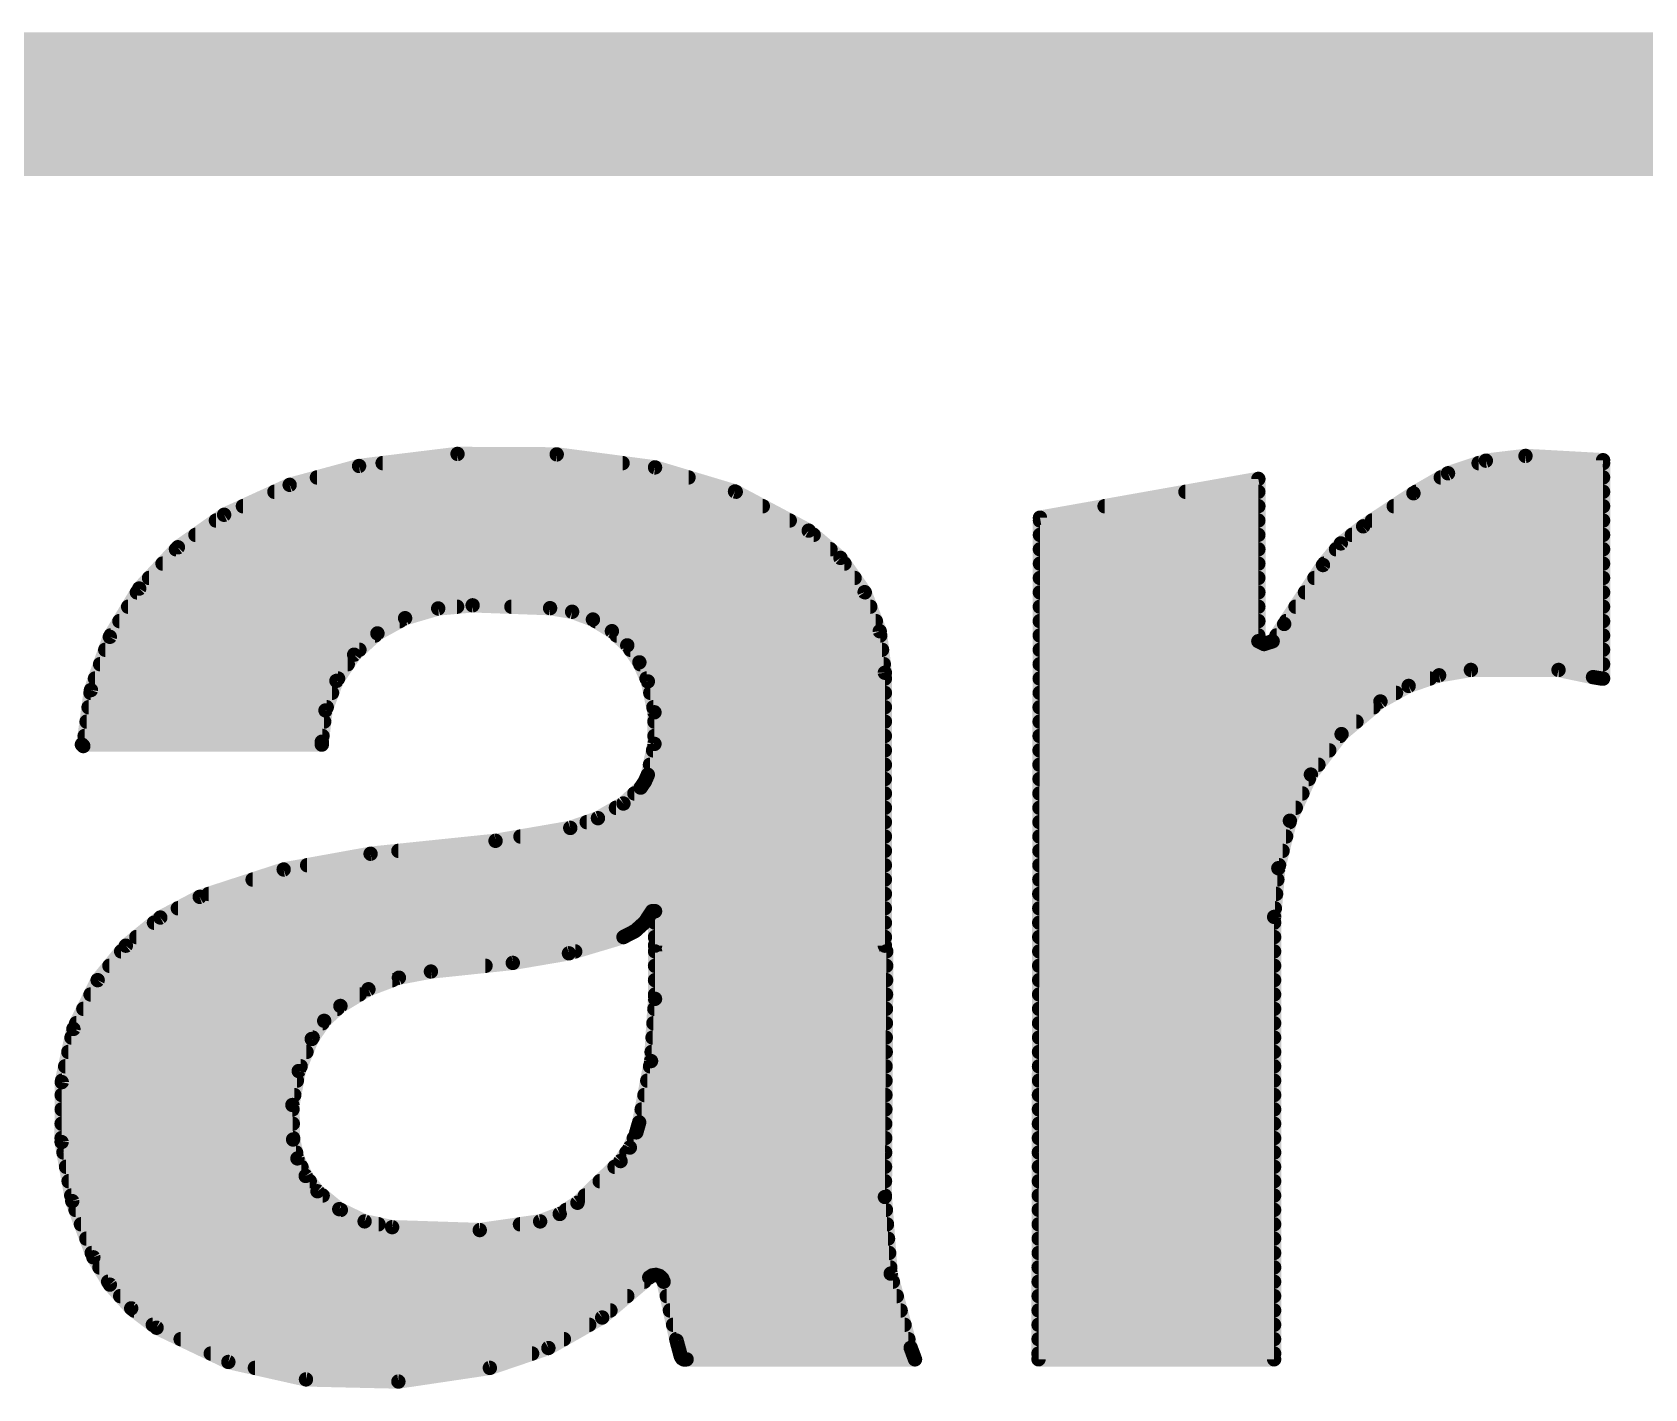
# Model space of a CAD drawing. Extents: x -28 to 79, y -1 to 63.
# Drawn here: x 28.233 to 31.085, y 24.398 to 26.797 of the extents above; entities that cross this region are included whole.
import ezdxf

# ---------------------------------------------------------------- set-up
doc = ezdxf.new("R2010")
doc.units = 0
doc.layers.add('16', color=132, linetype='CONTINUOUS')
doc.layers.add('21', color=41, linetype='CONTINUOUS')

msp = doc.modelspace()

# ---------------------------------------------------------------- linework, layer by layer
at = {"layer": '16', "const_width": 0.254}
msp.add_lwpolyline([(20.32, 26.67), (39.37, 26.67)], dxfattribs=at)
at = {"layer": '21', "const_width": 0.0254}
for points in [[(28.9853, 26.0512), (28.8112, 26.0299)], [(29.1606, 26.0504), (28.9853, 26.0512)], [(29.3345, 26.0274), (29.1606, 26.0504)], [(28.8112, 26.0299), (28.6883, 25.9965)], [(28.8528, 26.035), (29.277, 26.035)], [(29.4759, 25.9849), (29.3345, 26.0274)], [(30.7367, 26.017), (30.8036, 26.0393)], [(30.7908, 26.035), (31.0109, 26.035)], [(30.8036, 26.0393), (30.8737, 26.0477)], [(30.8737, 26.0477), (31.0109, 26.0401)], [(31.0109, 26.0401), (31.0109, 25.654)], [(28.6883, 25.9965), (28.5725, 25.9436)], [(28.7366, 26.0096), (29.3937, 26.0096)], [(30.0152, 25.9385), (30.4013, 26.0071)], [(30.4013, 26.0071), (30.4013, 25.72)], [(30.6756, 25.9817), (30.7367, 26.017)], [(30.7239, 26.0096), (31.0109, 26.0096)], [(28.6614, 25.9842), (29.4772, 25.9842)], [(29.6062, 25.9156), (29.4759, 25.9849)], [(30.2724, 25.9842), (30.4013, 25.9842)], [(30.5867, 25.9232), (30.6756, 25.9817)], [(30.6799, 25.9842), (31.0109, 25.9842)], [(28.5725, 25.9436), (28.4907, 25.8861)], [(28.6058, 25.9588), (29.525, 25.9588)], [(30.0126, 24.45), (30.0152, 25.9385)], [(30.1295, 25.9588), (30.4013, 25.9588)], [(30.6408, 25.9588), (31.0109, 25.9588)], [(28.5218, 25.908), (29.615, 25.908)], [(28.558, 25.9334), (29.5727, 25.9334)], [(29.6624, 25.8673), (29.6062, 25.9156)], [(30.0151, 25.908), (30.4013, 25.908)], [(30.0152, 25.9334), (30.4013, 25.9334)], [(30.5472, 25.893), (30.5867, 25.9232)], [(30.5668, 25.908), (31.0109, 25.908)], [(30.6022, 25.9334), (31.0109, 25.9334)], [(28.4907, 25.8861), (28.4224, 25.8132)], [(28.4874, 25.8826), (29.6446, 25.8826)], [(30.0151, 25.8826), (30.4013, 25.8826)], [(30.5156, 25.8547), (30.5472, 25.893)], [(30.5387, 25.8826), (31.0109, 25.8826)], [(28.4636, 25.8572), (29.6695, 25.8572)], [(29.7051, 25.8068), (29.6624, 25.8673)], [(30.0151, 25.8572), (30.4013, 25.8572)], [(30.447, 25.7505), (30.5156, 25.8547)], [(30.5177, 25.8572), (31.0109, 25.8572)], [(28.4398, 25.8318), (29.6874, 25.8318)], [(30.015, 25.8318), (30.4013, 25.8318)], [(30.5005, 25.8318), (31.0109, 25.8318)], [(28.4224, 25.8132), (28.3704, 25.7278)], [(28.4183, 25.8064), (29.7053, 25.8064)], [(29.7318, 25.7377), (29.7051, 25.8068)], [(30.015, 25.8064), (30.4013, 25.8064)], [(30.4838, 25.8064), (31.0109, 25.8064)], [(28.4028, 25.781), (28.9845, 25.781)], [(28.8925, 25.7607), (28.9511, 25.778)], [(28.9511, 25.778), (29.0119, 25.7835)], [(29.0119, 25.7835), (29.149, 25.7785)], [(29.0805, 25.781), (29.7151, 25.781)], [(29.149, 25.7785), (29.1878, 25.7721)], [(29.1878, 25.7721), (29.2247, 25.7584)], [(30.0149, 25.781), (30.4013, 25.781)], [(30.4671, 25.781), (31.0109, 25.781)], [(28.3874, 25.7556), (28.8832, 25.7556)], [(28.8436, 25.7338), (28.8925, 25.7607)], [(29.2247, 25.7584), (29.2583, 25.7378)], [(29.2292, 25.7556), (29.7249, 25.7556)], [(29.2583, 25.7378), (29.2854, 25.7127)], [(29.7409, 25.6642), (29.7318, 25.7377)], [(30.0149, 25.7556), (30.4013, 25.7556)], [(30.4267, 25.72), (30.447, 25.7505)], [(30.4504, 25.7556), (31.0109, 25.7556)], [(28.3704, 25.7278), (28.337, 25.6336)], [(28.3719, 25.7302), (28.8396, 25.7302)], [(28.8024, 25.6962), (28.8436, 25.7338)], [(29.2665, 25.7302), (29.7327, 25.7302)], [(29.2854, 25.7127), (29.3068, 25.6827)], [(30.0148, 25.7302), (30.4013, 25.7302)], [(30.4013, 25.72), (30.4114, 25.715)], [(30.4114, 25.715), (30.4267, 25.72)], [(30.4335, 25.7302), (31.0109, 25.7302)], [(28.3533, 25.6794), (28.7911, 25.6794)], [(28.3623, 25.7048), (28.8118, 25.7048)], [(28.7712, 25.6499), (28.8024, 25.6962)], [(29.291, 25.7048), (29.7359, 25.7048)], [(29.3068, 25.6827), (29.3218, 25.6489)], [(29.3083, 25.6794), (29.739, 25.6794)], [(30.0147, 25.6794), (31.0109, 25.6794)], [(30.0148, 25.7048), (31.0109, 25.7048)], [(28.3442, 25.654), (28.774, 25.654)], [(28.7518, 25.5976), (28.7712, 25.6499)], [(29.3195, 25.654), (29.7409, 25.654)], [(29.7409, 25.1816), (29.7409, 25.6642)], [(30.0147, 25.654), (30.7047, 25.654)], [(30.721, 25.6597), (30.6671, 25.6409)], [(30.7772, 25.6692), (30.721, 25.6597)], [(30.9321, 25.6692), (30.7772, 25.6692)], [(30.9931, 25.6565), (30.9321, 25.6692)], [(31.0083, 25.654), (30.9931, 25.6565)], [(31.0109, 25.654), (31.0083, 25.654)], [(31.0083, 25.654), (31.0109, 25.654)], [(28.337, 25.6336), (28.3235, 25.5346)], [(28.3363, 25.6286), (28.7633, 25.6286)], [(29.3218, 25.6489), (29.3335, 25.5943)], [(29.3261, 25.6286), (29.7409, 25.6286)], [(30.0147, 25.6286), (30.6448, 25.6286)], [(30.6671, 25.6409), (30.6172, 25.6134)], [(28.3329, 25.6032), (28.7539, 25.6032)], [(28.7452, 25.5422), (28.7518, 25.5976)], [(29.3316, 25.6032), (29.7409, 25.6032)], [(29.3335, 25.5943), (29.3335, 25.5384)], [(30.0146, 25.6032), (30.6051, 25.6032)], [(30.6172, 25.6134), (30.5485, 25.5557)], [(28.3294, 25.5778), (28.7494, 25.5778)], [(29.3335, 25.5778), (29.7409, 25.5778)], [(30.0146, 25.5778), (30.5748, 25.5778)], [(28.321, 25.5372), (28.7452, 25.5372)], [(28.3235, 25.5346), (28.321, 25.5372)], [(28.3259, 25.5524), (28.7464, 25.5524)], [(28.7452, 25.5372), (28.7452, 25.5422)], [(29.3335, 25.5384), (29.3218, 25.4838)], [(29.3335, 25.5524), (29.7409, 25.5524)], [(30.0145, 25.5524), (30.546, 25.5524)], [(30.5485, 25.5557), (30.4942, 25.4842)], [(29.331, 25.527), (29.7409, 25.527)], [(30.0145, 25.527), (30.5267, 25.527)], [(29.3218, 25.4838), (29.3165, 25.4718)], [(29.3256, 25.5016), (29.7409, 25.5016)], [(30.0144, 25.5016), (30.5075, 25.5016)], [(30.4942, 25.4842), (30.4571, 25.4025)], [(29.3091, 25.461), (29.2786, 25.433)], [(29.298, 25.4508), (29.7409, 25.4508)], [(29.3165, 25.4718), (29.3091, 25.461)], [(29.3185, 25.4762), (29.7409, 25.4762)], [(30.0143, 25.4508), (30.4791, 25.4508)], [(30.0144, 25.4762), (30.4906, 25.4762)], [(29.2786, 25.433), (29.2336, 25.4071)], [(29.2654, 25.4254), (29.7409, 25.4254)], [(30.0143, 25.4254), (30.4675, 25.4254)], [(29.2336, 25.4071), (29.1846, 25.3898)], [(29.2136, 25.4), (29.7409, 25.4)], [(30.0143, 25.4), (30.4565, 25.4)], [(30.4571, 25.4025), (30.4366, 25.3185)], [(29.0525, 25.367), (28.8315, 25.3441)], [(29.1846, 25.3898), (29.0525, 25.367)], [(29.0965, 25.3746), (29.7409, 25.3746)], [(30.0142, 25.3746), (30.4503, 25.3746)], [(28.8315, 25.3441), (28.6778, 25.3163)], [(28.8807, 25.3492), (29.7409, 25.3492)], [(30.0142, 25.3492), (30.4441, 25.3492)], [(28.6778, 25.3163), (28.5293, 25.2679)], [(28.7193, 25.3238), (29.7409, 25.3238)], [(30.0141, 25.3238), (30.4379, 25.3238)], [(30.4366, 25.3185), (30.4292, 25.2324)], [(28.6229, 25.2984), (29.7409, 25.2984)], [(30.0141, 25.2984), (30.4349, 25.2984)], [(28.5293, 25.2679), (28.4596, 25.2313)], [(28.545, 25.273), (29.7409, 25.273)], [(30.014, 25.273), (30.4327, 25.273)], [(28.4596, 25.2313), (28.3987, 25.1815)], [(28.4485, 25.2222), (29.3156, 25.2222)], [(28.4907, 25.2476), (29.7409, 25.2476)], [(29.2993, 25.2075), (29.3166, 25.2231)], [(29.3166, 25.2231), (29.3294, 25.2425)], [(29.3294, 25.2425), (29.3345, 25.2425)], [(29.3345, 25.2425), (29.3345, 25.1816)], [(29.3345, 25.2222), (29.7409, 25.2222)], [(30.0139, 25.2222), (30.4292, 25.2222)], [(30.014, 25.2476), (30.4305, 25.2476)], [(30.4292, 25.2324), (30.4292, 24.45)], [(28.4174, 25.1968), (29.2786, 25.1968)], [(29.1822, 25.168), (29.2786, 25.1968)], [(29.2786, 25.1968), (29.2993, 25.2075)], [(29.3345, 25.1968), (29.7409, 25.1968)], [(30.0139, 25.1968), (30.4292, 25.1968)], [(28.3987, 25.1815), (28.3489, 25.1206)], [(28.3904, 25.1714), (29.1934, 25.1714)], [(29.083, 25.1511), (29.1822, 25.168)], [(29.3345, 25.1816), (29.7409, 25.1816)], [(29.7434, 25.1714), (29.3345, 25.1714)], [(29.3345, 25.1714), (29.3345, 25.0876)], [(29.7409, 24.7371), (29.7434, 25.1714)], [(30.0139, 25.1714), (30.4292, 25.1714)], [(28.3697, 25.146), (29.0347, 25.146)], [(28.9382, 25.1358), (29.083, 25.1511)], [(29.3345, 25.146), (29.7433, 25.146)], [(30.0138, 25.146), (30.4292, 25.146)], [(28.3489, 25.1206), (28.306, 25.0344)], [(28.3489, 25.1206), (28.8701, 25.1206)], [(28.8277, 25.1045), (28.8816, 25.125)], [(28.8816, 25.125), (28.9382, 25.1358)], [(29.3345, 25.1206), (29.7431, 25.1206)], [(30.0138, 25.1206), (30.4292, 25.1206)], [(28.3363, 25.0952), (28.8122, 25.0952)], [(28.7782, 25.0749), (28.8277, 25.1045)], [(29.3345, 25.0876), (29.3275, 24.9775)], [(29.3345, 25.0952), (29.743, 25.0952)], [(30.0137, 25.0952), (30.4292, 25.0952)], [(28.3236, 25.0698), (28.7726, 25.0698)], [(28.7494, 25.0486), (28.7782, 25.0749)], [(29.3334, 25.0698), (29.7428, 25.0698)], [(30.0137, 25.0698), (30.4292, 25.0698)], [(28.306, 25.0344), (28.2854, 24.9403)], [(28.311, 25.0444), (28.7465, 25.0444)], [(28.7274, 25.0165), (28.7494, 25.0486)], [(29.3317, 25.0444), (29.7427, 25.0444)], [(30.0136, 25.0444), (30.4292, 25.0444)], [(28.3026, 25.019), (28.7291, 25.019)], [(28.7044, 24.9599), (28.7274, 25.0165)], [(29.3301, 25.019), (29.7425, 25.019)], [(30.0136, 25.019), (30.4292, 25.019)], [(28.2915, 24.9682), (28.7078, 24.9682)], [(28.2971, 24.9936), (28.7181, 24.9936)], [(29.3275, 24.9775), (29.3065, 24.8691)], [(29.3257, 24.9682), (29.7422, 24.9682)], [(29.3285, 24.9936), (29.7424, 24.9936)], [(30.0135, 24.9936), (30.4292, 24.9936)], [(30.0135, 24.9682), (30.4292, 24.9682)], [(28.2854, 24.9403), (28.2852, 24.8342)], [(28.2859, 24.9428), (28.7012, 24.9428)], [(28.6933, 24.8998), (28.7044, 24.9599)], [(29.3208, 24.9428), (29.7421, 24.9428)], [(30.0135, 24.9428), (30.4292, 24.9428)], [(28.2853, 24.9174), (28.6965, 24.9174)], [(29.3158, 24.9174), (29.7419, 24.9174)], [(30.0134, 24.9174), (30.4292, 24.9174)], [(28.2853, 24.892), (28.6934, 24.892)], [(28.6944, 24.8387), (28.6933, 24.8998)], [(29.3109, 24.892), (29.7418, 24.892)], [(30.0134, 24.892), (30.4292, 24.892)], [(28.2852, 24.8666), (28.6939, 24.8666)], [(29.3014, 24.8514), (29.2899, 24.8246)], [(29.3065, 24.8691), (29.3014, 24.8514)], [(29.3058, 24.8666), (29.7416, 24.8666)], [(30.0133, 24.8666), (30.4292, 24.8666)], [(28.2852, 24.8412), (28.6944, 24.8412)], [(28.2852, 24.8342), (28.304, 24.7297)], [(28.7021, 24.8053), (28.6944, 24.8387)], [(29.2899, 24.8246), (29.2735, 24.8006)], [(29.297, 24.8412), (29.7415, 24.8412)], [(30.0133, 24.8412), (30.4292, 24.8412)], [(28.2885, 24.8158), (28.6997, 24.8158)], [(28.7167, 24.7744), (28.7021, 24.8053)], [(29.2735, 24.8006), (29.1973, 24.7269)], [(29.2839, 24.8158), (29.7414, 24.8158)], [(30.0132, 24.8158), (30.4292, 24.8158)], [(28.293, 24.7904), (28.7092, 24.7904)], [(28.7376, 24.7472), (28.7167, 24.7744)], [(29.263, 24.7904), (29.7412, 24.7904)], [(30.0132, 24.7904), (30.4292, 24.7904)], [(28.2976, 24.765), (28.7239, 24.765)], [(28.3022, 24.7396), (28.7468, 24.7396)], [(28.776, 24.7156), (28.7376, 24.7472)], [(29.2104, 24.7396), (29.7409, 24.7396)], [(29.2367, 24.765), (29.7411, 24.765)], [(30.0131, 24.7396), (30.4292, 24.7396)], [(30.0132, 24.765), (30.4292, 24.765)], [(28.304, 24.7297), (28.3413, 24.6304)], [(28.3098, 24.7142), (28.7789, 24.7142)], [(28.8209, 24.694), (28.776, 24.7156)], [(29.1973, 24.7269), (29.166, 24.7071)], [(29.1772, 24.7142), (29.7427, 24.7142)], [(29.7512, 24.6016), (29.7409, 24.7371)], [(30.0131, 24.7142), (30.4292, 24.7142)], [(28.3194, 24.6888), (28.8455, 24.6888)], [(28.8696, 24.6837), (28.8209, 24.694)], [(29.0246, 24.6786), (28.8696, 24.6837)], [(29.1313, 24.6939), (29.0246, 24.6786)], [(29.0957, 24.6888), (29.7446, 24.6888)], [(29.166, 24.7071), (29.1313, 24.6939)], [(30.013, 24.6888), (30.4292, 24.6888)], [(28.3289, 24.6634), (29.7465, 24.6634)], [(30.013, 24.6634), (30.4292, 24.6634)], [(28.3384, 24.638), (29.7485, 24.638)], [(28.3413, 24.6304), (28.3705, 24.5821)], [(30.0129, 24.638), (30.4292, 24.638)], [(28.3521, 24.6126), (29.7504, 24.6126)], [(29.241, 24.524), (29.3243, 24.5948)], [(29.3243, 24.5948), (29.3297, 24.5984)], [(29.3297, 24.5984), (29.3361, 24.5993)], [(29.3361, 24.5993), (29.3423, 24.5974)], [(29.3423, 24.5974), (29.3471, 24.5931)], [(29.7866, 24.4704), (29.7512, 24.6016)], [(30.0129, 24.6126), (30.4292, 24.6126)], [(28.3674, 24.5872), (29.3154, 24.5872)], [(28.3705, 24.5821), (28.4082, 24.5401)], [(29.3471, 24.5931), (29.3497, 24.5872)], [(29.3497, 24.5872), (29.3726, 24.4831)], [(29.3497, 24.5872), (29.7551, 24.5872)], [(30.0128, 24.5872), (30.4292, 24.5872)], [(28.3887, 24.5618), (29.2855, 24.5618)], [(28.4082, 24.5401), (28.4531, 24.5059)], [(29.3553, 24.5618), (29.762, 24.5618)], [(30.0128, 24.5618), (30.4292, 24.5618)], [(28.4131, 24.5364), (29.2556, 24.5364)], [(28.4464, 24.511), (29.2181, 24.511)], [(29.1459, 24.47), (29.241, 24.524)], [(29.3609, 24.5364), (29.7688, 24.5364)], [(29.3665, 24.511), (29.7757, 24.511)], [(30.0127, 24.511), (30.4292, 24.511)], [(30.0128, 24.5364), (30.4292, 24.5364)], [(28.4531, 24.5059), (28.58, 24.4453)], [(28.4956, 24.4856), (29.1734, 24.4856)], [(29.3721, 24.4856), (29.7825, 24.4856)], [(29.3726, 24.4831), (29.3802, 24.4551)], [(30.0127, 24.4856), (30.4292, 24.4856)], [(28.5489, 24.4602), (29.1171, 24.4602)], [(29.0424, 24.4348), (29.1459, 24.47)], [(29.3788, 24.4602), (29.7904, 24.4602)], [(29.3802, 24.4551), (29.3824, 24.4515)], [(29.7942, 24.45), (29.7866, 24.4704)], [(30.0126, 24.4602), (30.4292, 24.4602)], [(28.58, 24.4453), (28.7172, 24.4145)], [(28.6269, 24.4348), (29.0424, 24.4348)], [(28.8807, 24.4107), (29.0424, 24.4348)], [(29.3824, 24.4515), (29.3861, 24.4497)], [(29.3861, 24.4497), (29.3903, 24.45)], [(29.3903, 24.45), (29.7942, 24.45)], [(30.4292, 24.45), (30.0126, 24.45)], [(28.7172, 24.4145), (28.8807, 24.4107)]]:
    msp.add_lwpolyline(points, dxfattribs=at)
at = {"layer": '21', "const_width": 0.0127}
for points in [[(28.9853, 26.0576, 1), (28.9852, 26.0449)], [(28.986, 26.0449, 1), (28.9845, 26.0575)], [(29.1615, 26.0567, 1), (29.1598, 26.0441)], [(29.1606, 26.044, 1), (29.1607, 26.0567)], [(28.8104, 26.0362, 1), (28.812, 26.0236)], [(28.8129, 26.0238, 1), (28.8095, 26.036)], [(28.8528, 26.0414, 1), (28.8528, 26.0286)], [(29.277, 26.0286, 1), (29.277, 26.0414)], [(29.3363, 26.0335, 1), (29.3327, 26.0213)], [(29.3337, 26.0211, 1), (29.3353, 26.0337)], [(30.7908, 26.0414, 1), (30.7908, 26.0286)], [(30.8029, 26.0456, 1), (30.8044, 26.033)], [(30.8057, 26.0333, 1), (30.8016, 26.0453)], [(30.8741, 26.054, 1), (30.8733, 26.0414)], [(30.8745, 26.0414, 1), (30.8729, 26.054)], [(31.0173, 26.0401, 1), (31.0046, 26.0401)], [(31.0105, 26.0338, 1), (31.0113, 26.0464)], [(31.0109, 26.0286, 1), (31.0109, 26.0414)], [(28.6867, 26.0026, 1), (28.69, 25.9904)], [(28.691, 25.9907, 1), (28.6857, 26.0023)], [(28.7366, 26.016, 1), (28.7366, 26.0033)], [(29.3937, 26.0033, 1), (29.3937, 26.016)], [(30.4077, 26.0071, 1), (30.395, 26.0071)], [(30.4024, 26.0008, 1), (30.4002, 26.0134)], [(30.7239, 26.016, 1), (30.7239, 26.0033)], [(30.7347, 26.023, 1), (30.7387, 26.011)], [(30.7399, 26.0115, 1), (30.7335, 26.0225)], [(31.0109, 26.0033, 1), (31.0109, 26.016)], [(28.6614, 25.9906, 1), (28.6614, 25.9779)], [(29.4789, 25.9905, 1), (29.4729, 25.9793)], [(29.474, 25.9788, 1), (29.4777, 25.991)], [(29.4772, 25.9779, 1), (29.4772, 25.9906)], [(30.2724, 25.9906, 1), (30.2724, 25.9779)], [(30.4013, 25.9779, 1), (30.4013, 25.9906)], [(30.6724, 25.9872, 1), (30.6788, 25.9762)], [(30.6791, 25.9764, 1), (30.6721, 25.987)], [(30.6799, 25.9906, 1), (30.6799, 25.9779)], [(31.0109, 25.9779, 1), (31.0109, 25.9906)], [(28.5699, 25.9494, 1), (28.5751, 25.9378)], [(28.5762, 25.9384, 1), (28.5688, 25.9488)], [(28.6058, 25.9652, 1), (28.6058, 25.9524)], [(29.525, 25.9524, 1), (29.525, 25.9652)], [(30.0215, 25.9385, 1), (30.0089, 25.9385)], [(30.0141, 25.9448, 1), (30.0163, 25.9322)], [(30.1295, 25.9652, 1), (30.1295, 25.9524)], [(30.4013, 25.9524, 1), (30.4013, 25.9652)], [(30.6408, 25.9652, 1), (30.6408, 25.9524)], [(31.0109, 25.9524, 1), (31.0109, 25.9652)], [(28.5218, 25.9144, 1), (28.5218, 25.9017)], [(28.558, 25.9398, 1), (28.558, 25.9271)], [(29.5727, 25.9271, 1), (29.5727, 25.9398)], [(29.6103, 25.9204, 1), (29.6021, 25.9108)], [(29.6032, 25.91, 1), (29.6092, 25.9212)], [(29.615, 25.9017, 1), (29.615, 25.9144)], [(30.0151, 25.9144, 1), (30.0151, 25.9017)], [(30.0152, 25.9398, 1), (30.0152, 25.9271)], [(30.4013, 25.9271, 1), (30.4013, 25.9398)], [(30.4013, 25.9017, 1), (30.4013, 25.9144)], [(30.5668, 25.9144, 1), (30.5668, 25.9017)], [(30.5832, 25.9285, 1), (30.5902, 25.9179)], [(30.5906, 25.9182, 1), (30.5828, 25.9282)], [(30.6022, 25.9398, 1), (30.6022, 25.9271)], [(31.0109, 25.9271, 1), (31.0109, 25.9398)], [(31.0109, 25.9017, 1), (31.0109, 25.9144)], [(28.4874, 25.889, 1), (28.4874, 25.8762)], [(28.4871, 25.8913, 1), (28.4944, 25.8809)], [(28.4954, 25.8818, 1), (28.4861, 25.8905)], [(29.6446, 25.8762, 1), (29.6446, 25.889)], [(30.0151, 25.889, 1), (30.0151, 25.8762)], [(30.4013, 25.8762, 1), (30.4013, 25.889)], [(30.5387, 25.889, 1), (30.5387, 25.8762)], [(30.5434, 25.898, 1), (30.5511, 25.888)], [(30.5521, 25.889, 1), (30.5424, 25.897)], [(31.0109, 25.8762, 1), (31.0109, 25.889)], [(28.4636, 25.8636, 1), (28.4636, 25.8509)], [(29.6676, 25.871, 1), (29.6572, 25.8636)], [(29.6582, 25.8625, 1), (29.6665, 25.8721)], [(29.6695, 25.8509, 1), (29.6695, 25.8636)], [(30.0151, 25.8636, 1), (30.0151, 25.8509)], [(30.4013, 25.8509, 1), (30.4013, 25.8636)], [(30.5107, 25.8587, 1), (30.5205, 25.8507)], [(30.5209, 25.8512, 1), (30.5103, 25.8582)], [(30.5177, 25.8636, 1), (30.5177, 25.8509)], [(31.0109, 25.8509, 1), (31.0109, 25.8636)], [(28.4398, 25.8382, 1), (28.4398, 25.8255)], [(29.6874, 25.8255, 1), (29.6874, 25.8382)], [(30.015, 25.8382, 1), (30.015, 25.8255)], [(30.4013, 25.8255, 1), (30.4013, 25.8382)], [(30.5005, 25.8382, 1), (30.5005, 25.8255)], [(31.0109, 25.8255, 1), (31.0109, 25.8382)], [(28.4183, 25.8128, 1), (28.4183, 25.8)], [(28.4178, 25.8175, 1), (28.427, 25.8088)], [(28.4278, 25.8099, 1), (28.417, 25.8165)], [(29.711, 25.8091, 1), (29.6992, 25.8045)], [(29.6999, 25.8031, 1), (29.7103, 25.8105)], [(29.7053, 25.8, 1), (29.7053, 25.8128)], [(30.015, 25.8128, 1), (30.015, 25.8)], [(30.4013, 25.8, 1), (30.4013, 25.8128)], [(30.4838, 25.8128, 1), (30.4838, 25.8)], [(31.0109, 25.8, 1), (31.0109, 25.8128)], [(28.4028, 25.7874, 1), (28.4028, 25.7747)], [(28.9505, 25.7843, 1), (28.9517, 25.7716)], [(28.9529, 25.7719, 1), (28.9493, 25.784)], [(28.9845, 25.7747, 1), (28.9845, 25.7874)], [(29.0121, 25.7898, 1), (29.0117, 25.7772)], [(29.0125, 25.7772, 1), (29.0113, 25.7898)], [(29.0805, 25.7874, 1), (29.0805, 25.7747)], [(29.15, 25.7848, 1), (29.148, 25.7722)], [(29.1488, 25.7722, 1), (29.1492, 25.7848)], [(29.1901, 25.778, 1), (29.1856, 25.7661)], [(29.1868, 25.7658, 1), (29.1889, 25.7784)], [(29.7151, 25.7747, 1), (29.7151, 25.7874)], [(30.0149, 25.7874, 1), (30.0149, 25.7747)], [(30.4013, 25.7747, 1), (30.4013, 25.7874)], [(30.4671, 25.7874, 1), (30.4671, 25.7747)], [(31.0109, 25.7747, 1), (31.0109, 25.7874)], [(28.3874, 25.762, 1), (28.3874, 25.7492)], [(28.8832, 25.7492, 1), (28.8832, 25.762)], [(28.8907, 25.7668, 1), (28.8943, 25.7546)], [(28.8956, 25.7551, 1), (28.8894, 25.7663)], [(29.228, 25.7638, 1), (29.2214, 25.7529)], [(29.2225, 25.7524, 1), (29.2269, 25.7643)], [(29.2292, 25.762, 1), (29.2292, 25.7492)], [(29.2626, 25.7425, 1), (29.254, 25.7331)], [(29.255, 25.7324, 1), (29.2616, 25.7432)], [(29.7249, 25.7492, 1), (29.7249, 25.762)], [(29.7381, 25.7385, 1), (29.7255, 25.7369)], [(30.0149, 25.762, 1), (30.0149, 25.7492)], [(30.4013, 25.7492, 1), (30.4013, 25.762)], [(30.4417, 25.754, 1), (30.4523, 25.747)], [(30.4523, 25.747, 1), (30.4417, 25.754)], [(30.4504, 25.762, 1), (30.4504, 25.7492)], [(31.0109, 25.7492, 1), (31.0109, 25.762)], [(28.365, 25.7311, 1), (28.3759, 25.7245)], [(28.3764, 25.7257, 1), (28.3645, 25.7299)], [(28.3719, 25.7366, 1), (28.3719, 25.7238)], [(28.8405, 25.7394, 1), (28.8467, 25.7283)], [(28.8479, 25.7291, 1), (28.8393, 25.7385)], [(28.8396, 25.7238, 1), (28.8396, 25.7366)], [(29.2665, 25.7366, 1), (29.2665, 25.7238)], [(29.2905, 25.7164, 1), (29.2802, 25.709)], [(29.2811, 25.708, 1), (29.2897, 25.7174)], [(29.7259, 25.7354, 1), (29.7377, 25.74)], [(29.7327, 25.7238, 1), (29.7327, 25.7366)], [(30.0148, 25.7366, 1), (30.0148, 25.7238)], [(30.4041, 25.7257, 1), (30.3985, 25.7143)], [(30.395, 25.72, 1), (30.4077, 25.72)], [(30.4013, 25.7238, 1), (30.4013, 25.7366)], [(30.4094, 25.721, 1), (30.4134, 25.709)], [(30.4086, 25.7093, 1), (30.4142, 25.7207)], [(30.4214, 25.7235, 1), (30.432, 25.7165)], [(30.4287, 25.714, 1), (30.4247, 25.726)], [(30.4335, 25.7366, 1), (30.4335, 25.7238)], [(31.0109, 25.7238, 1), (31.0109, 25.7366)], [(28.3533, 25.6858, 1), (28.3533, 25.673)], [(28.3623, 25.7112, 1), (28.3623, 25.6985)], [(28.7911, 25.673, 1), (28.7911, 25.6858)], [(28.7981, 25.7009, 1), (28.8067, 25.6915)], [(28.8077, 25.6926, 1), (28.7971, 25.6997)], [(28.8118, 25.6985, 1), (28.8118, 25.7112)], [(29.291, 25.7112, 1), (29.291, 25.6985)], [(29.3126, 25.6852, 1), (29.301, 25.6801)], [(29.3017, 25.679, 1), (29.312, 25.6863)], [(29.3083, 25.6858, 1), (29.3083, 25.673)], [(29.7359, 25.6985, 1), (29.7359, 25.7112)], [(29.739, 25.673, 1), (29.739, 25.6858)], [(30.0147, 25.6858, 1), (30.0147, 25.673)], [(30.0148, 25.7112, 1), (30.0148, 25.6985)], [(31.0109, 25.6985, 1), (31.0109, 25.7112)], [(31.0109, 25.673, 1), (31.0109, 25.6858)], [(28.3442, 25.6604, 1), (28.3442, 25.6476)], [(28.7772, 25.6477, 1), (28.7653, 25.6521)], [(28.774, 25.6476, 1), (28.774, 25.6604)], [(29.3195, 25.6604, 1), (29.3195, 25.6476)], [(29.7473, 25.6642, 1), (29.7345, 25.6642)], [(29.7346, 25.6634, 1), (29.7472, 25.665)], [(29.7409, 25.6476, 1), (29.7409, 25.6604)], [(30.0147, 25.6604, 1), (30.0147, 25.6476)], [(30.7047, 25.6476, 1), (30.7047, 25.6604)], [(30.7199, 25.6659, 1), (30.722, 25.6534)], [(30.7231, 25.6537, 1), (30.7189, 25.6657)], [(30.7772, 25.6756, 1), (30.7772, 25.6628)], [(30.7783, 25.6629, 1), (30.7761, 25.6755)], [(30.9334, 25.6754, 1), (30.9308, 25.663)], [(30.9321, 25.6628, 1), (30.9321, 25.6756)], [(30.9941, 25.6628, 1), (30.9921, 25.6502)], [(30.9918, 25.6503, 1), (30.9944, 25.6627)], [(31.0083, 25.6604, 1), (31.0083, 25.6476)], [(31.0083, 25.6604, 1), (31.0083, 25.6476)], [(31.0073, 25.6477, 1), (31.0093, 25.6603)], [(31.0109, 25.6476, 1), (31.0109, 25.6604)], [(31.0109, 25.6476, 1), (31.0109, 25.6604)], [(28.3363, 25.635, 1), (28.3363, 25.6223)], [(28.3433, 25.6328, 1), (28.3307, 25.6345)], [(28.331, 25.6358, 1), (28.343, 25.6315)], [(28.7633, 25.6223, 1), (28.7633, 25.635)], [(28.7659, 25.6535, 1), (28.7765, 25.6464)], [(29.328, 25.6502, 1), (29.3156, 25.6476)], [(29.316, 25.6463, 1), (29.3276, 25.6515)], [(29.3261, 25.635, 1), (29.3261, 25.6223)], [(29.7409, 25.6223, 1), (29.7409, 25.635)], [(30.0147, 25.635, 1), (30.0147, 25.6223)], [(30.6448, 25.6223, 1), (30.6448, 25.635)], [(30.665, 25.6469, 1), (30.6692, 25.6349)], [(30.6702, 25.6354, 1), (30.6641, 25.6465)], [(31.0046, 25.654, 1), (31.0173, 25.654)], [(28.3329, 25.6096, 1), (28.3329, 25.5968)], [(28.7581, 25.5969, 1), (28.7455, 25.5984)], [(28.7458, 25.5998, 1), (28.7577, 25.5954)], [(28.7539, 25.5968, 1), (28.7539, 25.6096)], [(29.3316, 25.6096, 1), (29.3316, 25.5968)], [(29.3398, 25.5943, 1), (29.3271, 25.5943)], [(29.7409, 25.5968, 1), (29.7409, 25.6096)], [(30.0146, 25.6096, 1), (30.0146, 25.5968)], [(30.6051, 25.5968, 1), (30.6051, 25.6096)], [(30.6141, 25.619, 1), (30.6203, 25.6078)], [(30.6213, 25.6085, 1), (30.6131, 25.6183)], [(28.3294, 25.5842, 1), (28.3294, 25.5714)], [(28.7494, 25.5714, 1), (28.7494, 25.5842)], [(29.3335, 25.5842, 1), (29.3335, 25.5714)], [(29.3273, 25.593, 1), (29.3397, 25.5956)], [(29.7409, 25.5714, 1), (29.7409, 25.5842)], [(30.0146, 25.5842, 1), (30.0146, 25.5714)], [(30.5748, 25.5714, 1), (30.5748, 25.5842)], [(28.321, 25.5436, 1), (28.321, 25.5309)], [(28.3256, 25.5416, 1), (28.3164, 25.5328)], [(28.3259, 25.5588, 1), (28.3259, 25.5461)], [(28.7516, 25.5422, 1), (28.7388, 25.5422)], [(28.7389, 25.5429, 1), (28.7515, 25.5415)], [(28.7452, 25.5309, 1), (28.7452, 25.5436)], [(28.7464, 25.5461, 1), (28.7464, 25.5588)], [(29.3335, 25.5588, 1), (29.3335, 25.5461)], [(29.3397, 25.5371, 1), (29.3273, 25.5397)], [(29.7409, 25.5461, 1), (29.7409, 25.5588)], [(30.0145, 25.5588, 1), (30.0145, 25.5461)], [(30.5444, 25.5605, 1), (30.5526, 25.5508)], [(30.5536, 25.5518, 1), (30.5434, 25.5595)], [(30.546, 25.5461, 1), (30.546, 25.5588)], [(28.3172, 25.5355, 1), (28.3298, 25.5337)], [(28.3189, 25.5302, 1), (28.3281, 25.539)], [(28.7388, 25.5372, 1), (28.7516, 25.5372)], [(29.331, 25.5334, 1), (29.331, 25.5206)], [(29.3271, 25.5384, 1), (29.3398, 25.5384)], [(29.7409, 25.5206, 1), (29.7409, 25.5334)], [(30.0145, 25.5334, 1), (30.0145, 25.5206)], [(30.5267, 25.5206, 1), (30.5267, 25.5334)], [(29.3156, 25.4851, 1), (29.328, 25.4825)], [(29.3276, 25.4813, 1), (29.316, 25.4863)], [(29.3256, 25.508, 1), (29.3256, 25.4952)], [(29.7409, 25.4952, 1), (29.7409, 25.508)], [(30.0144, 25.508, 1), (30.0144, 25.4952)], [(30.4892, 25.488, 1), (30.4993, 25.4803)], [(30.5, 25.4816, 1), (30.4885, 25.4868)], [(30.5075, 25.4952, 1), (30.5075, 25.508)], [(29.298, 25.4572, 1), (29.298, 25.4444)], [(29.3039, 25.4646, 1), (29.3143, 25.4574)], [(29.3134, 25.4563, 1), (29.3048, 25.4657)], [(29.3107, 25.4743, 1), (29.3224, 25.4692)], [(29.3218, 25.4682, 1), (29.3113, 25.4754)], [(29.3185, 25.4826, 1), (29.3185, 25.4699)], [(29.7409, 25.4699, 1), (29.7409, 25.4826)], [(29.7409, 25.4444, 1), (29.7409, 25.4572)], [(30.0143, 25.4572, 1), (30.0143, 25.4444)], [(30.0144, 25.4826, 1), (30.0144, 25.4699)], [(30.4791, 25.4444, 1), (30.4791, 25.4572)], [(30.4906, 25.4699, 1), (30.4906, 25.4826)], [(29.2654, 25.4318, 1), (29.2654, 25.419)], [(29.2743, 25.4377, 1), (29.2829, 25.4283)], [(29.2818, 25.4275, 1), (29.2754, 25.4385)], [(29.7409, 25.419, 1), (29.7409, 25.4318)], [(30.0143, 25.4318, 1), (30.0143, 25.419)], [(30.4675, 25.419, 1), (30.4675, 25.4318)], [(29.2136, 25.4064, 1), (29.2136, 25.3937)], [(29.2304, 25.4126, 1), (29.2368, 25.4015)], [(29.2357, 25.4011, 1), (29.2315, 25.413)], [(29.7409, 25.3937, 1), (29.7409, 25.4064)], [(30.0143, 25.4064, 1), (30.0143, 25.3937)], [(30.4513, 25.4051, 1), (30.4629, 25.3999)], [(30.4633, 25.401, 1), (30.4509, 25.404)], [(30.4565, 25.3937, 1), (30.4565, 25.4064)], [(29.0514, 25.3733, 1), (29.0536, 25.3607)], [(29.0532, 25.3607, 1), (29.0518, 25.3733)], [(29.0965, 25.381, 1), (29.0965, 25.3682)], [(29.1825, 25.3958, 1), (29.1867, 25.3838)], [(29.1857, 25.3835, 1), (29.1835, 25.3961)], [(29.7409, 25.3682, 1), (29.7409, 25.381)], [(30.0142, 25.381, 1), (30.0142, 25.3682)], [(30.4503, 25.3682, 1), (30.4503, 25.381)], [(28.8308, 25.3504, 1), (28.8322, 25.3378)], [(28.8326, 25.3379, 1), (28.8304, 25.3503)], [(28.8807, 25.3556, 1), (28.8807, 25.3428)], [(29.7409, 25.3428, 1), (29.7409, 25.3556)], [(30.0142, 25.3556, 1), (30.0142, 25.3428)], [(30.4441, 25.3428, 1), (30.4441, 25.3556)], [(28.6767, 25.3226, 1), (28.6789, 25.3101)], [(28.6798, 25.3103, 1), (28.6758, 25.3223)], [(28.7193, 25.3302, 1), (28.7193, 25.3175)], [(29.7409, 25.3175, 1), (29.7409, 25.3302)], [(30.0141, 25.3302, 1), (30.0141, 25.3175)], [(30.443, 25.318, 1), (30.4303, 25.3191)], [(30.4305, 25.32, 1), (30.4428, 25.317)], [(30.4379, 25.3175, 1), (30.4379, 25.3302)], [(28.6229, 25.3048, 1), (28.6229, 25.292)], [(29.7409, 25.292, 1), (29.7409, 25.3048)], [(30.0141, 25.3048, 1), (30.0141, 25.292)], [(30.4349, 25.292, 1), (30.4349, 25.3048)], [(28.5273, 25.2739, 1), (28.5313, 25.2619)], [(28.5323, 25.2623, 1), (28.5263, 25.2735)], [(28.545, 25.2794, 1), (28.545, 25.2666)], [(29.7409, 25.2666, 1), (29.7409, 25.2794)], [(30.014, 25.2794, 1), (30.014, 25.2666)], [(30.4327, 25.2666, 1), (30.4327, 25.2794)], [(28.4485, 25.2286, 1), (28.4485, 25.2158)], [(28.4567, 25.2369, 1), (28.4626, 25.2257)], [(28.4637, 25.2264, 1), (28.4556, 25.2362)], [(28.4907, 25.254, 1), (28.4907, 25.2413)], [(29.3208, 25.2183, 1), (29.3123, 25.2278)], [(29.3156, 25.2158, 1), (29.3156, 25.2286)], [(29.3294, 25.2489, 1), (29.3294, 25.2361)], [(29.3347, 25.239, 1), (29.3241, 25.246)], [(29.3345, 25.2286, 1), (29.3345, 25.2158)], [(29.3409, 25.2425, 1), (29.3282, 25.2425)], [(29.3345, 25.2361, 1), (29.3345, 25.2489)], [(29.7409, 25.2413, 1), (29.7409, 25.254)], [(29.7409, 25.2158, 1), (29.7409, 25.2286)], [(30.0139, 25.2286, 1), (30.0139, 25.2158)], [(30.014, 25.254, 1), (30.014, 25.2413)], [(30.4356, 25.2324, 1), (30.4229, 25.2324)], [(30.4229, 25.2329, 1), (30.4355, 25.2319)], [(30.4292, 25.2158, 1), (30.4292, 25.2286)], [(30.4305, 25.2413, 1), (30.4305, 25.254)], [(28.4174, 25.2032, 1), (28.4174, 25.1904)], [(29.2757, 25.2024, 1), (29.2815, 25.1912)], [(29.2804, 25.1907, 1), (29.2768, 25.2029)], [(29.2786, 25.1904, 1), (29.2786, 25.2032)], [(29.295, 25.2122, 1), (29.3035, 25.2028)], [(29.3022, 25.2019, 1), (29.2964, 25.2131)], [(29.3113, 25.2266, 1), (29.3219, 25.2196)], [(29.3345, 25.2032, 1), (29.3345, 25.1904)], [(29.7409, 25.1904, 1), (29.7409, 25.2032)], [(30.0139, 25.2032, 1), (30.0139, 25.1904)], [(30.4292, 25.1904, 1), (30.4292, 25.2032)], [(28.3904, 25.1778, 1), (28.3904, 25.1651)], [(28.3947, 25.1865, 1), (28.4027, 25.1766)], [(28.4036, 25.1775, 1), (28.3938, 25.1856)], [(29.1804, 25.1741, 1), (29.184, 25.162)], [(29.1832, 25.1618, 1), (29.1811, 25.1743)], [(29.1934, 25.1651, 1), (29.1934, 25.1778)], [(29.3345, 25.188, 1), (29.3345, 25.1752)], [(29.3282, 25.1816, 1), (29.3409, 25.1816)], [(29.3345, 25.1778, 1), (29.3345, 25.1651)], [(29.3409, 25.1714, 1), (29.3282, 25.1714)], [(29.7345, 25.1816, 1), (29.7473, 25.1816)], [(29.7497, 25.1714, 1), (29.7371, 25.1714)], [(29.7409, 25.1752, 1), (29.7409, 25.188)], [(29.7434, 25.1651, 1), (29.7434, 25.1778)], [(30.0139, 25.1778, 1), (30.0139, 25.1651)], [(30.4292, 25.1651, 1), (30.4292, 25.1778)], [(28.3697, 25.1524, 1), (28.3697, 25.1396)], [(29.0347, 25.1396, 1), (29.0347, 25.1524)], [(29.0819, 25.1574, 1), (29.0841, 25.1448)], [(29.0837, 25.1448, 1), (29.0823, 25.1574)], [(29.3345, 25.1524, 1), (29.3345, 25.1396)], [(29.7433, 25.1396, 1), (29.7433, 25.1524)], [(30.0138, 25.1524, 1), (30.0138, 25.1396)], [(30.4292, 25.1396, 1), (30.4292, 25.1524)], [(28.3489, 25.127, 1), (28.3489, 25.1142)], [(28.344, 25.1246, 1), (28.3538, 25.1166)], [(28.3546, 25.1178, 1), (28.3432, 25.1234)], [(28.8701, 25.1142, 1), (28.8701, 25.127)], [(28.8804, 25.1312, 1), (28.8828, 25.1187)], [(28.8838, 25.119, 1), (28.8793, 25.1309)], [(28.9375, 25.1421, 1), (28.9389, 25.1295)], [(28.9394, 25.1296, 1), (28.937, 25.142)], [(29.3345, 25.127, 1), (29.3345, 25.1142)], [(29.7431, 25.1142, 1), (29.7431, 25.127)], [(30.0138, 25.127, 1), (30.0138, 25.1142)], [(30.4292, 25.1142, 1), (30.4292, 25.127)], [(28.3363, 25.1016, 1), (28.3363, 25.0889)], [(28.8122, 25.0889, 1), (28.8122, 25.1016)], [(28.8254, 25.1104, 1), (28.83, 25.0985)], [(28.831, 25.099, 1), (28.8244, 25.1099)], [(29.3345, 25.1016, 1), (29.3345, 25.0889)], [(29.3408, 25.0872, 1), (29.3282, 25.088)], [(29.3282, 25.0876, 1), (29.3409, 25.0876)], [(29.743, 25.0889, 1), (29.743, 25.1016)], [(30.0137, 25.1016, 1), (30.0137, 25.0889)], [(30.4292, 25.0889, 1), (30.4292, 25.1016)], [(28.3236, 25.0762, 1), (28.3236, 25.0634)], [(28.7749, 25.0804, 1), (28.7815, 25.0694)], [(28.7726, 25.0634, 1), (28.7726, 25.0762)], [(28.7825, 25.0702, 1), (28.7739, 25.0796)], [(29.3334, 25.0762, 1), (29.3334, 25.0634)], [(29.7428, 25.0634, 1), (29.7428, 25.0762)], [(30.0137, 25.0762, 1), (30.0137, 25.0634)], [(30.4292, 25.0634, 1), (30.4292, 25.0762)], [(28.3003, 25.0372, 1), (28.3117, 25.0315)], [(28.3122, 25.033, 1), (28.2998, 25.0357)], [(28.311, 25.0508, 1), (28.311, 25.038)], [(28.7452, 25.0533, 1), (28.7537, 25.0439)], [(28.7547, 25.045, 1), (28.7442, 25.0522)], [(28.7465, 25.038, 1), (28.7465, 25.0508)], [(29.3317, 25.0508, 1), (29.3317, 25.038)], [(29.7427, 25.038, 1), (29.7427, 25.0508)], [(30.0136, 25.0508, 1), (30.0136, 25.038)], [(30.4292, 25.038, 1), (30.4292, 25.0508)], [(28.3026, 25.0254, 1), (28.3026, 25.0127)], [(28.7222, 25.0201, 1), (28.7326, 25.0129)], [(28.7333, 25.0141, 1), (28.7215, 25.0189)], [(28.7291, 25.0127, 1), (28.7291, 25.0254)], [(29.3301, 25.0254, 1), (29.3301, 25.0127)], [(29.7425, 25.0127, 1), (29.7425, 25.0254)], [(30.0136, 25.0254, 1), (30.0136, 25.0127)], [(30.4292, 25.0127, 1), (30.4292, 25.0254)], [(28.2915, 24.9746, 1), (28.2915, 24.9618)], [(28.2971, 25, 1), (28.2971, 24.9872)], [(28.7078, 24.9618, 1), (28.7078, 24.9746)], [(28.7181, 24.9872, 1), (28.7181, 25)], [(29.3257, 24.9746, 1), (29.3257, 24.9618)], [(29.3211, 24.9779, 1), (29.3338, 24.9771)], [(29.3337, 24.9762, 1), (29.3212, 24.9787)], [(29.3285, 25, 1), (29.3285, 24.9872)], [(29.7422, 24.9618, 1), (29.7422, 24.9746)], [(29.7424, 24.9872, 1), (29.7424, 25)], [(30.0135, 25, 1), (30.0135, 24.9872)], [(30.0135, 24.9746, 1), (30.0135, 24.9618)], [(30.4292, 24.9872, 1), (30.4292, 25)], [(30.4292, 24.9618, 1), (30.4292, 24.9746)], [(28.2917, 24.9403, 1), (28.2791, 24.9403)], [(28.2859, 24.9492, 1), (28.2859, 24.9365)], [(28.6985, 24.9623, 1), (28.7103, 24.9575)], [(28.7107, 24.9587, 1), (28.6982, 24.961)], [(28.7012, 24.9365, 1), (28.7012, 24.9492)], [(29.3208, 24.9492, 1), (29.3208, 24.9365)], [(29.7421, 24.9365, 1), (29.7421, 24.9492)], [(30.0135, 24.9492, 1), (30.0135, 24.9365)], [(30.4292, 24.9365, 1), (30.4292, 24.9492)], [(28.2853, 24.9238, 1), (28.2853, 24.911)], [(28.2792, 24.9417, 1), (28.2916, 24.9389)], [(28.6965, 24.911, 1), (28.6965, 24.9238)], [(29.3158, 24.9238, 1), (29.3158, 24.911)], [(29.7419, 24.911, 1), (29.7419, 24.9238)], [(30.0134, 24.9238, 1), (30.0134, 24.911)], [(30.4292, 24.911, 1), (30.4292, 24.9238)], [(28.2853, 24.8984, 1), (28.2853, 24.8856)], [(28.6996, 24.8999, 1), (28.6869, 24.8997)], [(28.687, 24.901, 1), (28.6995, 24.8986)], [(28.6934, 24.8856, 1), (28.6934, 24.8984)], [(29.3109, 24.8984, 1), (29.3109, 24.8856)], [(29.7418, 24.8856, 1), (29.7418, 24.8984)], [(30.0134, 24.8984, 1), (30.0134, 24.8856)], [(30.4292, 24.8856, 1), (30.4292, 24.8984)], [(28.2852, 24.873, 1), (28.2852, 24.8603)], [(28.6939, 24.8603, 1), (28.6939, 24.873)], [(29.3072, 24.8489, 1), (29.2956, 24.8539)], [(29.3058, 24.873, 1), (29.3058, 24.8603)], [(29.3003, 24.8703, 1), (29.3127, 24.8679)], [(29.3126, 24.8673, 1), (29.3004, 24.8709)], [(29.7416, 24.8603, 1), (29.7416, 24.873)], [(30.0133, 24.873, 1), (30.0133, 24.8603)], [(30.4292, 24.8603, 1), (30.4292, 24.873)], [(28.2852, 24.8476, 1), (28.2852, 24.8348)], [(28.2914, 24.8353, 1), (28.2789, 24.8331)], [(28.2788, 24.8342, 1), (28.2915, 24.8342)], [(28.7006, 24.8401, 1), (28.6882, 24.8373)], [(28.6881, 24.8386, 1), (28.7007, 24.8388)], [(28.6944, 24.8348, 1), (28.6944, 24.8476)], [(29.2952, 24.821, 1), (29.2847, 24.8282)], [(29.297, 24.8476, 1), (29.297, 24.8348)], [(29.2953, 24.8532, 1), (29.3075, 24.8496)], [(29.7415, 24.8348, 1), (29.7415, 24.8476)], [(30.0133, 24.8476, 1), (30.0133, 24.8348)], [(30.4292, 24.8348, 1), (30.4292, 24.8476)], [(28.2885, 24.8222, 1), (28.2885, 24.8094)], [(28.7078, 24.808, 1), (28.6964, 24.8026)], [(28.6959, 24.8039, 1), (28.7083, 24.8068)], [(28.6997, 24.8094, 1), (28.6997, 24.8222)], [(29.2683, 24.8042, 1), (29.2787, 24.797)], [(29.2779, 24.796, 1), (29.2691, 24.8052)], [(29.2839, 24.8222, 1), (29.2839, 24.8094)], [(29.2841, 24.8271, 1), (29.2958, 24.8221)], [(29.7414, 24.8094, 1), (29.7414, 24.8222)], [(30.0132, 24.8222, 1), (30.0132, 24.8094)], [(30.4292, 24.8094, 1), (30.4292, 24.8222)], [(28.293, 24.7968, 1), (28.293, 24.7841)], [(28.7092, 24.7841, 1), (28.7092, 24.7968)], [(28.7218, 24.7782, 1), (28.7117, 24.7705)], [(28.711, 24.7716, 1), (28.7225, 24.7771)], [(29.263, 24.7968, 1), (29.263, 24.7841)], [(29.7412, 24.7841, 1), (29.7412, 24.7968)], [(30.0132, 24.7968, 1), (30.0132, 24.7841)], [(30.4292, 24.7841, 1), (30.4292, 24.7968)], [(28.2976, 24.7714, 1), (28.2976, 24.7586)], [(28.3022, 24.746, 1), (28.3022, 24.7333)], [(28.7239, 24.7586, 1), (28.7239, 24.7714)], [(28.7416, 24.7521, 1), (28.7336, 24.7423)], [(28.7326, 24.7433, 1), (28.7426, 24.7511)], [(28.7468, 24.7333, 1), (28.7468, 24.746)], [(29.2104, 24.746, 1), (29.2104, 24.7333)], [(29.2367, 24.7714, 1), (29.2367, 24.7586)], [(29.7409, 24.7333, 1), (29.7409, 24.746)], [(29.7411, 24.7586, 1), (29.7411, 24.7714)], [(30.0131, 24.746, 1), (30.0131, 24.7333)], [(30.0132, 24.7714, 1), (30.0132, 24.7586)], [(30.4292, 24.7586, 1), (30.4292, 24.7714)], [(30.4292, 24.7333, 1), (30.4292, 24.746)], [(28.3099, 24.732, 1), (28.298, 24.7275)], [(28.2977, 24.7286, 1), (28.3102, 24.7309)], [(28.3098, 24.7206, 1), (28.3098, 24.7079)], [(28.7788, 24.7213, 1), (28.7733, 24.7099)], [(28.772, 24.7107, 1), (28.7801, 24.7205)], [(28.7789, 24.7079, 1), (28.7789, 24.7206)], [(29.1772, 24.7206, 1), (29.1772, 24.7079)], [(29.1929, 24.7315, 1), (29.2017, 24.7223)], [(29.2007, 24.7215, 1), (29.1939, 24.7323)], [(29.7472, 24.7376, 1), (29.7346, 24.7366)], [(29.7346, 24.7371, 1), (29.7472, 24.7371)], [(29.7427, 24.7079, 1), (29.7427, 24.7206)], [(30.0131, 24.7206, 1), (30.0131, 24.7079)], [(30.4292, 24.7079, 1), (30.4292, 24.7206)], [(28.3194, 24.6952, 1), (28.3194, 24.6824)], [(28.8222, 24.7002, 1), (28.8196, 24.6878)], [(28.8181, 24.6883, 1), (28.8237, 24.6997)], [(28.8455, 24.6824, 1), (28.8455, 24.6952)], [(28.8698, 24.69, 1), (28.8694, 24.6774)], [(28.8683, 24.6775, 1), (28.8709, 24.6899)], [(29.0957, 24.6952, 1), (29.0957, 24.6824)], [(29.129, 24.6998, 1), (29.1336, 24.688)], [(29.1322, 24.6876, 1), (29.1304, 24.7002)], [(29.1626, 24.7124, 1), (29.1694, 24.7017)], [(29.1682, 24.7011, 1), (29.1637, 24.713)], [(29.7446, 24.6824, 1), (29.7446, 24.6952)], [(30.013, 24.6952, 1), (30.013, 24.6824)], [(30.4292, 24.6824, 1), (30.4292, 24.6952)], [(28.3289, 24.6698, 1), (28.3289, 24.6571)], [(29.0237, 24.6849, 1), (29.0255, 24.6723)], [(29.0244, 24.6723, 1), (29.0248, 24.6849)], [(29.7465, 24.6571, 1), (29.7465, 24.6698)], [(30.013, 24.6698, 1), (30.013, 24.6571)], [(30.4292, 24.6571, 1), (30.4292, 24.6698)], [(28.3384, 24.6444, 1), (28.3384, 24.6317)], [(28.3467, 24.6337, 1), (28.3359, 24.6271)], [(28.3354, 24.6282, 1), (28.3472, 24.6326)], [(29.7485, 24.6317, 1), (29.7485, 24.6444)], [(30.0129, 24.6444, 1), (30.0129, 24.6317)], [(30.4292, 24.6317, 1), (30.4292, 24.6444)], [(28.3521, 24.619, 1), (28.3521, 24.6062)], [(29.3284, 24.59, 1), (29.3202, 24.5996)], [(29.3288, 24.6046, 1), (29.3306, 24.5921)], [(29.3332, 24.5931, 1), (29.3262, 24.6037)], [(29.3379, 24.6054, 1), (29.3343, 24.5932)], [(29.337, 24.593, 1), (29.3352, 24.6056)], [(29.3465, 24.6022, 1), (29.3381, 24.5927)], [(29.3405, 24.5914, 1), (29.3441, 24.6035)], [(29.7574, 24.6033, 1), (29.7451, 24.6)], [(29.7449, 24.6011, 1), (29.7576, 24.6021)], [(29.7504, 24.6062, 1), (29.7504, 24.619)], [(30.0129, 24.619, 1), (30.0129, 24.6062)], [(30.4292, 24.6062, 1), (30.4292, 24.619)], [(28.3674, 24.5936, 1), (28.3674, 24.5809)], [(28.3752, 24.5863, 1), (28.3658, 24.5779)], [(28.3651, 24.5788, 1), (28.3759, 24.5854)], [(29.3154, 24.5809, 1), (29.3154, 24.5936)], [(29.3208, 24.6001, 1), (29.3278, 24.5895)], [(29.353, 24.5957, 1), (29.3413, 24.5906)], [(29.3429, 24.5884, 1), (29.3514, 24.5979)], [(29.3559, 24.5886, 1), (29.3435, 24.5858)], [(29.3497, 24.5936, 1), (29.3497, 24.5809)], [(29.3439, 24.5847, 1), (29.3555, 24.5897)], [(29.7551, 24.5809, 1), (29.7551, 24.5936)], [(30.0128, 24.5936, 1), (30.0128, 24.5809)], [(30.4292, 24.5809, 1), (30.4292, 24.5936)], [(28.3887, 24.5682, 1), (28.3887, 24.5555)], [(28.4121, 24.5452, 1), (28.4044, 24.5351)], [(28.4035, 24.5359, 1), (28.4129, 24.5444)], [(29.2855, 24.5555, 1), (29.2855, 24.5682)], [(29.3553, 24.5682, 1), (29.3553, 24.5555)], [(29.762, 24.5555, 1), (29.762, 24.5682)], [(30.0128, 24.5682, 1), (30.0128, 24.5555)], [(30.4292, 24.5555, 1), (30.4292, 24.5682)], [(28.4131, 24.5428, 1), (28.4131, 24.53)], [(28.4464, 24.5174, 1), (28.4464, 24.5047)], [(29.2181, 24.5047, 1), (29.2181, 24.5174)], [(29.2369, 24.5288, 1), (29.2451, 24.5191)], [(29.2441, 24.5184, 1), (29.2379, 24.5295)], [(29.2556, 24.53, 1), (29.2556, 24.5428)], [(29.3609, 24.5428, 1), (29.3609, 24.53)], [(29.3665, 24.5174, 1), (29.3665, 24.5047)], [(29.7688, 24.53, 1), (29.7688, 24.5428)], [(29.7757, 24.5047, 1), (29.7757, 24.5174)], [(30.0128, 24.5428, 1), (30.0128, 24.53)], [(30.0127, 24.5174, 1), (30.0127, 24.5047)], [(30.4292, 24.53, 1), (30.4292, 24.5428)], [(30.4292, 24.5047, 1), (30.4292, 24.5174)], [(28.4558, 24.5116, 1), (28.4504, 24.5002)], [(28.4493, 24.5008, 1), (28.4569, 24.511)], [(28.4956, 24.492, 1), (28.4956, 24.4793)], [(29.1734, 24.4793, 1), (29.1734, 24.492)], [(29.3721, 24.492, 1), (29.3721, 24.4793)], [(29.3787, 24.4848, 1), (29.3665, 24.4814)], [(29.7825, 24.4793, 1), (29.7825, 24.492)], [(30.0127, 24.492, 1), (30.0127, 24.4793)], [(30.4292, 24.4793, 1), (30.4292, 24.492)], [(28.5489, 24.4666, 1), (28.5489, 24.4538)], [(29.1171, 24.4538, 1), (29.1171, 24.4666)], [(29.1428, 24.4755, 1), (29.1491, 24.4645)], [(29.148, 24.464, 1), (29.1439, 24.476)], [(29.3664, 24.4817, 1), (29.3788, 24.4845)], [(29.3788, 24.4666, 1), (29.3788, 24.4538)], [(29.3856, 24.4584, 1), (29.3748, 24.4518)], [(29.7926, 24.4726, 1), (29.7806, 24.4682)], [(29.7805, 24.4687, 1), (29.7927, 24.4721)], [(29.7904, 24.4538, 1), (29.7904, 24.4666)], [(30.0126, 24.4666, 1), (30.0126, 24.4538)], [(30.4292, 24.4538, 1), (30.4292, 24.4666)], [(28.5814, 24.4515, 1), (28.5786, 24.4391)], [(28.5773, 24.4396, 1), (28.5827, 24.4511)], [(28.6269, 24.4412, 1), (28.6269, 24.4285)], [(29.0404, 24.4408, 1), (29.0444, 24.4288)], [(29.0433, 24.4285, 1), (29.0415, 24.4411)], [(29.0424, 24.4285, 1), (29.0424, 24.4412)], [(29.3741, 24.4534, 1), (29.3863, 24.4568)], [(29.3853, 24.4572, 1), (29.3795, 24.4459)], [(29.377, 24.4482, 1), (29.3878, 24.4549)], [(29.3856, 24.456, 1), (29.3867, 24.4433)], [(29.3833, 24.444, 1), (29.389, 24.4553)], [(29.3903, 24.4564, 1), (29.3903, 24.4437)], [(29.3908, 24.4437, 1), (29.3898, 24.4563)], [(29.7882, 24.4478, 1), (29.8002, 24.4522)], [(29.7942, 24.4437, 1), (29.7942, 24.4564)], [(30.0126, 24.4564, 1), (30.0126, 24.4437)], [(30.0063, 24.45, 1), (30.0189, 24.45)], [(30.4229, 24.45, 1), (30.4356, 24.45)], [(30.4292, 24.4437, 1), (30.4292, 24.4564)], [(28.7173, 24.4208, 1), (28.7171, 24.4082)], [(28.7158, 24.4083, 1), (28.7186, 24.4207)], [(28.8797, 24.417, 1), (28.8816, 24.4044)], [(28.8805, 24.4043, 1), (28.8808, 24.417)]]:
    msp.add_lwpolyline(points, format="xyb", dxfattribs=at)

doc.saveas('drawing.dxf')
